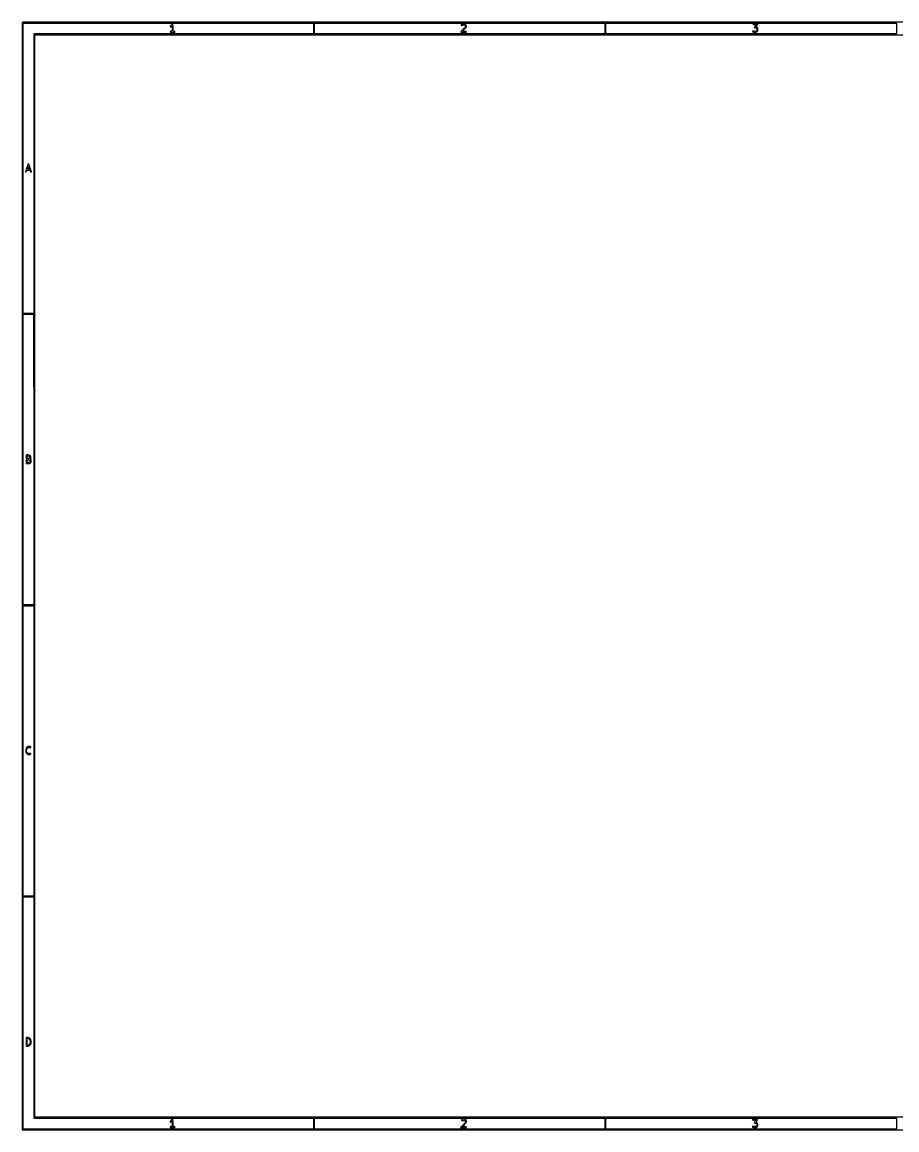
# Model space of a CAD drawing. Extents: x 117 to 3390, y 118 to 2363.
# Drawn here: x 117 to 1890, y 118 to 2363 of the extents above; entities that cross this region are included whole.
import ezdxf

# ---------------------------------------------------------------- set-up
doc = ezdxf.new("R2010")
doc.units = 0

msp = doc.modelspace()

# ---------------------------------------------------------------- linework, layer by layer
for points in [[(117.463346, 2361.750305, 0.090812), (117.267992, 2360.684755), (117.20352, 2031.426652, 0.000066), (117.180761, 1669.125388, 0.00004), (117.244614, 1239), (117.5, 117.5), (1754, 117.5), (3390.5, 117.5), (3390.5, 1240), (3390.5, 2362.5), (1754.218732, 2362.750305, 0.000029), (901.86696, 2362.831312, 0.000162), (445.294791, 2362.700308, 0.000003), (118.547025, 2362.498846, 0.311453)], [(419.174314, 2356.685549, 0.017441), (417.490359, 2354.762889, 0.156154), (417.084925, 2353.731754, 0.522951), (417.517329, 2353.387817, 0.049954), (419, 2354, -0.074759), (420.13372, 2354.403791, -0.348841), (420.708013, 2354.105999, -0.099698), (420.959048, 2352.99594, -0.005916), (421, 2349.535184, -0.009686), (420.938712, 2346.371731, -0.077149), (420.659669, 2344.941898, -0.189789), (420.054657, 2344.254648, -0.119016), (419, 2344, 0.048028), (418.234582, 2343.926307, 0.068025), (417.5875, 2343.70625, 0.088204), (417.151477, 2343.381882, 0.191087), (417, 2343, 0.322437), (417.280551, 2342.610183, 0.031449), (418.46875, 2342.29375, 0.03053), (420.083446, 2342.072205, 0.01883), (422, 2342, 0.01883), (423.916554, 2342.072205, 0.03053), (425.53125, 2342.29375, 0.031449), (426.719449, 2342.610183, 0.322437), (427, 2343, 0.191087), (426.848523, 2343.381882, 0.088204), (426.4125, 2343.70625, 0.068025), (425.765418, 2343.926307, 0.048028), (425, 2344, -0.150217), (423.925391, 2344.330303, -0.180365), (423.316667, 2345.1875, -0.059311), (423.052806, 2347.031606, -0.005909), (423, 2351.5, 0.010331), (422.940579, 2354.375556, 0.017084), (422.757455, 2356.796875, 0.011138), (422.502402, 2358.718968, 0.369738), (422.174314, 2359, 0.144193), (421.729555, 2358.869014, 0.021075), (420.952469, 2358.32013, 0.022371), (420.067318, 2357.571783, 0.017509)], [(1007.458881, 2357.933469, 0.107355), (1007.103224, 2356.927027, 0.341714), (1007.442517, 2356.351586, 0.175098), (1008.42389, 2356.319374, 0.044411), (1009.914354, 2356.954163, -0.118125), (1011.785945, 2357.444511, -0.09506), (1013.842599, 2357.094701, -0.108088), (1015.424446, 2356.07326, -0.198053), (1016, 2354.677224, -0.158144), (1015.765154, 2353.953287, -0.013047), (1014.544444, 2352.359042, -0.01644), (1012.94293, 2350.504972, -0.011914), (1011.044916, 2348.544241, 0.012847), (1009.182889, 2346.613487, 0.020193), (1007.696405, 2344.852983, 0.015276), (1006.616415, 2343.372607, 0.29659), (1006.603933, 2342.831833, 0.246073), (1007.841834, 2342.09875, 0.016886), (1012.046695, 2342.021643, 0.017081), (1016.245529, 2342.230039, 0.237699), (1017.5, 2343, 0.376967), (1017.431751, 2343.403849, 0.102648), (1016.807342, 2343.72719, 0.049544), (1015.617865, 2343.936551, 0.018807), (1013.931657, 2344), (1009.74528, 2344), (1013.87264, 2348.477657, 0.012642), (1016.652934, 2351.651298, 0.087357), (1017.677224, 2353.440778, 0.149545), (1017.754613, 2355.028177, 0.06088), (1016.964816, 2357.065741, 0.089179), (1016.256216, 2357.961468, 0.087848), (1015.276534, 2358.559934, 0.065823), (1013.914354, 2358.895706, 0.027563), (1012.023833, 2359, 0.025318), (1010.480146, 2358.921783, 0.032078), (1009.071736, 2358.686706, 0.033602), (1007.958661, 2358.346416, 0.164805)], [(1600.75, 2358.267795, -0.013579), (1603.893458, 2357.898381, -0.230715), (1604.73108, 2357.328241, -0.306116), (1604.664597, 2356.436872, -0.02141), (1602.941357, 2354.437578), (1600.882714, 2352.246253), (1603.331056, 2351.631758, -0.089223), (1605.179313, 2350.797761, -0.139326), (1606.28614, 2349.462339, -0.139049), (1606.52655, 2347.74234, -0.088718), (1605.897839, 2345.80911, -0.070869), (1605.147965, 2344.786876, -0.126792), (1604.262154, 2344.250876, -0.085882), (1602.98489, 2344.096116, -0.020644), (1600.852508, 2344.292957, 0.008162), (1598.670314, 2344.549466, 0.102322), (1597.84811, 2344.464272, 0.428287), (1597.672736, 2344.105182, 0.084635), (1598.073528, 2343.411405, 0.137814), (1599.464182, 2342.451471, 0.070925), (1601.559143, 2342.051496, 0.064684), (1603.910426, 2342.24509, 0.070129), (1606.065741, 2343.035184, 0.191748), (1607.538412, 2344.781821, 0.07533), (1608.084581, 2347.940304, 0.075635), (1607.670445, 2351.104769, 0.197374), (1606.270814, 2352.868321, -0.029951), (1605.280034, 2353.503504, -0.239641), (1605.041627, 2353.972362, -0.171109), (1605.242655, 2354.542589, -0.014424), (1606.270814, 2355.746752, 0.016111), (1606.932924, 2356.527521, 0.020257), (1607.492052, 2357.293387, 0.018826), (1607.902866, 2357.959758, 0.129419), (1608, 2358.328741, 0.37482), (1607.773805, 2358.588088, 0.012551), (1606.310937, 2358.751497, 0.018183), (1604.454636, 2358.843983, 0.010949), (1602.25, 2358.825293, 0.00087), (1598.746706, 2358.712751, 0.080672), (1598.247462, 2358.614224, 0.795152), (1598.261851, 2358.502955, 0.002203)], [(126.582122, 2068.246591, 0.002688), (125.592717, 2065.221519, 0.003951), (124.758498, 2062.551434, 0.001899), (124.076476, 2060.275257, 0.071955), (124, 2059.746591, 0.23472), (124.316882, 2059.108759, 0.295544), (124.960081, 2059.061152, 0.125112), (125.76882, 2059.81423, 0.079244), (126.289749, 2061, -0.086303), (126.710132, 2061.921589, -0.114879), (127.386534, 2062.541572, -0.090624), (128.397263, 2062.890478, -0.037928), (129.838993, 2063, -0.03952), (131.267433, 2062.88692, -0.085709), (132.306029, 2062.532339, -0.105868), (133.028205, 2061.910418, -0.0856), (133.5, 2061, 0.044252), (133.819731, 2060.234772, 0.053247), (134.253693, 2059.5875, 0.062034), (134.730121, 2059.14377, 0.157782), (135.174376, 2059, 0.134574), (135.536366, 2059.099226, 0.145185), (135.78468, 2059.367188, 0.120098), (135.875259, 2059.772328, 0.076744), (135.792142, 2060.25, -0.000851), (135.518081, 2061.066691, -0.000065), (134.785696, 2063.2625, -0.00009), (133.912877, 2065.882062, -0.000068), (132.958308, 2068.75, 0.008035), (131.983857, 2071.529112, 0.012777), (131.051844, 2073.870313, 0.006647), (130.206544, 2075.7749, 0.292921), (129.855278, 2076, 0.295098), (129.502488, 2075.771924, 0.005881), (128.608737, 2073.722436, 0.011985), (127.621794, 2071.218742, 0.007511)], [(131.454993, 2067.25, -0.033831), (131.724739, 2066.075588, -0.179582), (131.597698, 2065.439879, -0.209934), (131.104061, 2065.099024, -0.047652), (130.067388, 2065, -0.048711), (128.711985, 2065.13236, -0.260652), (128.166627, 2065.596058, -0.142426), (128.098209, 2066.528505, -0.01299), (128.647568, 2068.816087, -0.07564), (129.218969, 2070.121273, -0.39825), (129.908895, 2070.296818, -0.168474), (130.669389, 2069.443844, -0.025237)], [(125.475661, 1485.142328, 0.181151), (125.284729, 1484.722672, 0.003656), (125.139725, 1482.358475, 0.008156), (125.034416, 1479.561501, 0.00533), (125, 1476.333333), (125, 1468), (128.845012, 1468, 0.07254), (132.26126, 1468.498248, 0.133698), (134.630171, 1469.968528, 0.160777), (135.664485, 1472.219744, 0.118748), (135.321582, 1474.958988, -0.035266), (134.941912, 1476.229333, -0.025661), (134.694365, 1477.683575, -0.026105), (134.602392, 1479.094378, -0.050489), (134.701668, 1480.219707, 0.058557), (134.777933, 1481.278548, 0.060714), (134.604279, 1482.312779, 0.064315), (134.203112, 1483.220627, 0.083577), (133.610426, 1483.908355, 0.103881), (132.000292, 1484.758317, 0.032046), (129.305339, 1485.345739, 0.028182), (126.637017, 1485.597827, 0.208767)], [(132, 1482.5, -0.167866), (132.544492, 1481.053843, -0.159858), (132.095301, 1479.546213, -0.133848), (130.739235, 1478.408462, -0.108413), (128.877555, 1478, -0.093955), (127.984504, 1478.169307, -0.160576), (127.406463, 1478.649456, -0.109107), (127.091308, 1479.53515, -0.031136), (127, 1481, -0.031136), (127.091308, 1482.46485, -0.109107), (127.406463, 1483.350544, -0.160576), (127.984504, 1483.830693, -0.093955), (128.877555, 1484, -0.067559), (129.687666, 1483.890037, -0.044533), (130.569265, 1483.559375, -0.044279), (131.385461, 1483.074176, -0.063393)], [(133.64326, 1474.487265, -0.160554), (133.717826, 1472.93559, -0.123045), (132.875952, 1471.448832, -0.106437), (131.30499, 1470.377237, -0.09694), (129.377555, 1470, -0.053819), (128.1403, 1470.133563, -0.173089), (127.44813, 1470.56545, -0.138311), (127.095853, 1471.409744, -0.03011), (127, 1473, -0.03079), (127.104308, 1474.69227, -0.168437), (127.502615, 1475.502588, -0.166606), (128.319737, 1475.897319, -0.029968), (130.031385, 1476, -0.042101), (131.286653, 1475.894117, -0.057143), (132.378036, 1475.57737, -0.068445), (133.198059, 1475.09326, -0.134403)], [(126.448901, 892.943536, 0.061788), (125.59948, 891.733738, 0.048793), (124.989067, 890.253878, 0.043195), (124.621647, 888.507581, 0.030269), (124.5, 886.5, 0.063705), (124.967382, 882.846572, 0.109726), (126.35833, 880.128897, 0.131421), (128.560604, 878.563917, 0.114626), (131.371889, 878.201476, 0.032415), (132.53634, 878.395189, 0.040834), (133.576306, 878.729781, 0.045741), (134.364061, 879.144225, 0.171293), (134.699908, 879.580758, 0.263887), (134.617698, 879.987283, 0.152136), (134.180332, 880.257421, 0.072919), (133.342807, 880.346328, 0.026483), (132.150425, 880.235385, -0.173242), (128.918198, 880.881679, -0.158407), (126.682084, 883.451027, -0.135494), (126.182467, 887.19642, -0.119128), (127.626532, 890.877187, -0.045326), (128.585579, 892.012111, -0.104678), (129.520881, 892.611619, -0.100451), (130.644111, 892.794245, -0.039607), (132.206889, 892.608622, 0.020162), (133.575706, 892.391827, 0.091955), (134.376469, 892.445267, 0.232687), (134.730559, 892.747941, 0.18286), (134.753345, 893.258929, 0.236798), (133.546879, 894.47316, 0.090631), (131.1224, 894.821766, 0.079773), (128.424158, 894.282753, 0.120289)], [(125, 296, 0.004627), (125.049897, 290.607877, 0.048352), (125.303747, 288.412851, 0.158879), (125.894902, 287.39668, 0.184238), (126.9349, 287, 0.114975), (131.196133, 287.993001, 0.13667), (134.265337, 290.737187, 0.128162), (135.596336, 294.82664, 0.094908), (134.979532, 299.562018, 0.074378), (133.799946, 301.90005, 0.090404), (132.049199, 303.613862, 0.086592), (129.741951, 304.64883, 0.062308), (126.9349, 305, 0.184238), (125.894902, 304.60332, 0.158879), (125.303747, 303.587149, 0.048352), (125.049897, 301.392123, 0.004627)], [(131.536143, 301.59723, -0.164386), (133.038331, 299.464172, -0.072052), (133.540135, 296, -0.072052), (133.038331, 292.535828, -0.164386), (131.536143, 290.40277, -0.057266), (129.159527, 289.051574, -0.334802), (127.849748, 289.377082, -0.156534), (127.144165, 291.193447, -0.014993), (127, 296, -0.014993), (127.144165, 300.806553, -0.156534), (127.849748, 302.622918, -0.334802), (129.159527, 302.948426, -0.057266)], [(419.003704, 136.503943, 0.043004), (417.596293, 134.721015, 0.194186), (417.339653, 133.446326, 0.477515), (418.003108, 133.088277, 0.074288), (419.475834, 133.979944, -0.129507), (420.258035, 134.343558, -0.368398), (420.738474, 134.063107, -0.077969), (420.959203, 132.855969, -0.006308), (421, 129.622445, -0.009431), (420.939233, 126.401177, -0.076155), (420.661071, 124.952806, -0.189645), (420.055876, 124.258031, -0.120417), (419, 124, 0.048028), (418.234582, 123.926307, 0.068025), (417.5875, 123.70625, 0.088204), (417.151477, 123.381882, 0.191087), (417, 123, 0.322437), (417.280551, 122.610183, 0.031449), (418.46875, 122.29375, 0.03053), (420.083446, 122.072205, 0.01883), (422, 122, 0.01883), (423.916554, 122.072205, 0.03053), (425.53125, 122.29375, 0.031449), (426.719449, 122.610183, 0.322437), (427, 123, 0.191087), (426.848523, 123.381882, 0.088204), (426.4125, 123.70625, 0.068025), (425.765418, 123.926307, 0.048028), (425, 124, -0.150217), (423.925391, 124.330303, -0.180365), (423.316667, 125.1875, -0.059311), (423.052806, 127.031606, -0.005909), (423, 131.5, 0.010331), (422.940579, 134.375556, 0.017084), (422.757455, 136.796875, 0.011138), (422.502402, 138.718968, 0.369738), (422.174314, 139, 0.148426), (421.723452, 138.863146, 0.019382), (420.902352, 138.266783, 0.021169), (419.962046, 137.45979, 0.016258)], [(1007.703937, 137.670854, 0.21876), (1007.742641, 137.069999, 0.187807), (1008.229201, 136.656463, 0.07265), (1009.343197, 136.4444, 0.015567), (1011.316072, 136.420854, -0.07355), (1014.686545, 135.988304, -0.348165), (1015.751332, 134.516343, -0.158951), (1014.791184, 131.958483, -0.020795), (1010.92544, 127.51468), (1005.709886, 122), (1011.91396, 122, 0.011843), (1014.495797, 122.06116, 0.032455), (1016.307503, 122.265392, 0.055751), (1017.365941, 122.579547, 0.45997), (1017.5, 123, 0.162695), (1017.035551, 123.386978, 0.034418), (1016.015313, 123.70625, 0.032663), (1014.725072, 123.92663, 0.025973), (1013.313623, 124), (1009.74528, 124), (1013.87264, 128.477657, 0.012642), (1016.652934, 131.651298, 0.087357), (1017.677224, 133.440778, 0.149545), (1017.754613, 135.028177, 0.06088), (1016.964816, 137.065741, 0.19279), (1015.329993, 138.438528, 0.063168), (1012.183879, 139.048213, 0.065044), (1009.103926, 138.848794, 0.25796)], [(1597.5, 138, 0.16376), (1597.96654, 137.612917, 0.034007), (1598.99848, 137.29375, 0.032368), (1600.303892, 137.073354, 0.025641), (1601.733331, 137), (1605.348628, 137), (1603.165168, 134.675813, 0.041441), (1601.868215, 133.043319, 0.20916), (1601.668855, 131.923244, 0.275456), (1602.354911, 131.221103, 0.064942), (1604.050035, 131, -0.195609), (1605.391086, 130.454485, -0.135258), (1606.228121, 129.023385, -0.112159), (1606.298099, 127.131183, -0.111699), (1605.544175, 125.3913, -0.082868), (1604.747141, 124.612129, -0.096752), (1603.780224, 124.185189, -0.070607), (1602.487548, 124.079058, -0.025459), (1600.649949, 124.281954, 0.020933), (1599.250547, 124.449295, 0.035571), (1598.072172, 124.456415, 0.042017), (1597.225381, 124.329255, 0.347493), (1597, 124.044118, 0.325841), (1597.958221, 122.729848, 0.056286), (1601.163458, 122.085534, 0.053771), (1604.688755, 122.161399, 0.1656), (1606.8, 123.2, 0.149688), (1607.745195, 124.979646, 0.059022), (1607.950071, 127.775408, 0.058583), (1607.489788, 130.595462, 0.127325), (1606.384708, 132.472435, -0.028205), (1605.495042, 133.468561, -0.169755), (1605.269416, 134.113973, -0.160671), (1605.488826, 134.779138, -0.024586), (1606.384708, 135.872604, 0.040116), (1607.729097, 137.621469, 0.386576), (1607.589789, 138.4708, 0.15916), (1606.368706, 138.923169, 0.00978), (1602.440983, 139, 0.013434), (1600.14533, 138.938309, 0.036506), (1598.532337, 138.732822, 0.067066), (1597.617202, 138.415656, 0.439638)]]:
    msp.add_lwpolyline(points, format="xyb", close=True)
for points in [[(708, 2350), (708, 2339), (424.5, 2339), (141, 2339), (141, 2055.5), (141, 1772), (130, 1772), (119, 1772), (119, 2066.5), (119, 2361), (413.5, 2361), (708, 2361)], [(1298, 2350), (1298, 2339), (1004, 2339), (710, 2339), (710, 2350), (710, 2361), (1004, 2361), (1298, 2361)], [(1889, 2350), (1889, 2339), (1594.5, 2339), (1300, 2339), (1300, 2350), (1300, 2361), (1594.5, 2361), (1889, 2361)], [(3365, 1428.5), (3365, 520), (2727.5, 520), (2090, 520), (2090, 331.5), (2090, 143), (1116.5, 143), (143, 143), (143, 1240), (143, 2337), (1754, 2337), (3365, 2337)], [(140.751678, 1476.25), (141.003356, 1182), (130.001678, 1182), (119, 1182), (119, 1476.533832), (119, 1771.067663), (129.75, 1770.783832), (140.5, 1770.5)], [(141, 885.5), (141, 591), (130, 591), (119, 591), (119, 885.5), (119, 1180), (130, 1180), (141, 1180)], [(141, 365.5), (141, 141), (424.5, 141), (708, 141), (708, 130), (708, 119), (413.5, 119), (119, 119), (119, 354.5), (119, 590), (130, 590), (141, 590)], [(1298, 130), (1298, 119), (1004, 119), (710, 119), (710, 130), (710, 141), (1004, 141), (1298, 141)], [(1889, 130), (1889, 119), (1594.5, 119), (1300, 119), (1300, 130), (1300, 141), (1594.5, 141), (1889, 141)]]:
    msp.add_lwpolyline(points, close=True)

doc.saveas('drawing.dxf')
